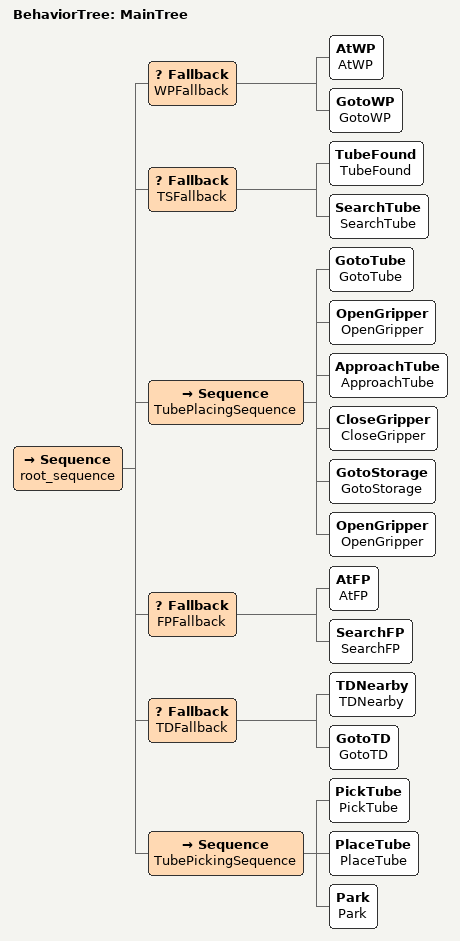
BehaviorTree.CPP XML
<root BTCPP_format="4" >
	<BehaviorTree ID="MainTree">
		<Sequence name="root_sequence">
			<Fallback name="WPFallback">
				<AtWP   name="AtWP"/>
				<GotoWP name="GotoWP"/>
			</Fallback>
			<Fallback name="TSFallback">
				<TubeFound name="TubeFound"/>
				<SearchTube name="SearchTube"/>
			</Fallback>
			<Sequence name="TubePlacingSequence">
				<GotoTube name="GotoTube"/>
				<OpenGripper name="OpenGripper"/>
				<ApproachTube name="ApproachTube"/>
				<CloseGripper name="CloseGripper"/>
				<GotoStorage name="GotoStorage"/>
				<OpenGripper name="OpenGripper"/>
			</Sequence>
			<Fallback name="FPFallback">
				<AtFP name="AtFP"/>
				<SearchFP name="SearchFP"/>
			</Fallback>
			<Fallback name="TDFallback">
				<TDNearby name="TDNearby"/>
				<GotoTD name="GotoTD"/>
			</Fallback>
			<Sequence name="TubePickingSequence">
				<PickTube name="PickTube"/>
				<PlaceTube name="PlaceTube"/>
				<Park name="Park"/>
			</Sequence>
		</Sequence>
	</BehaviorTree>
</root>
